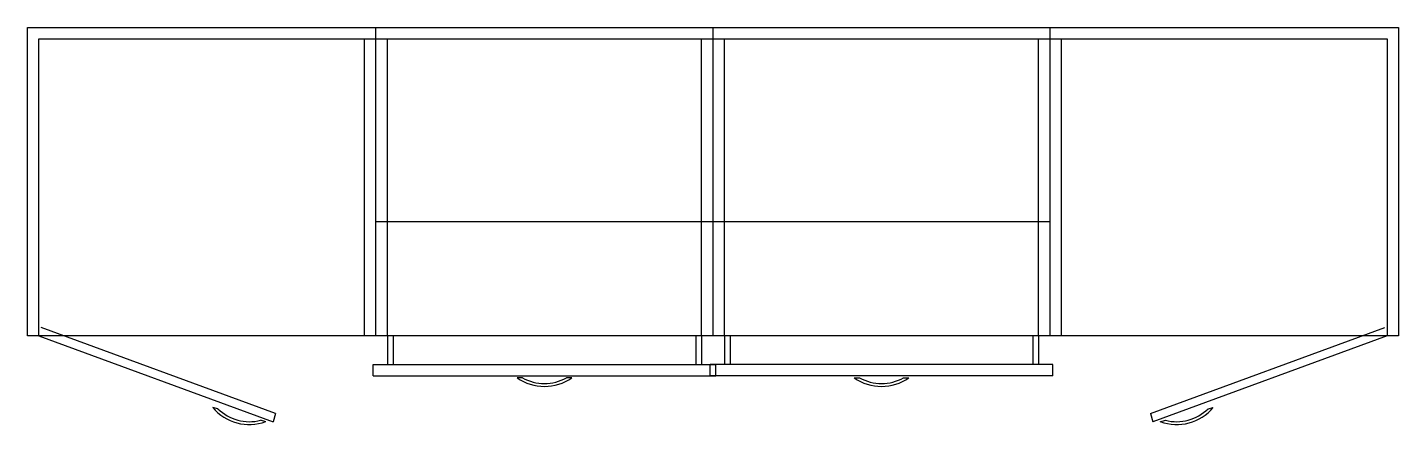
# Model space of a CAD drawing. Header units: inches. Extents: x 1406 to 6870, y 1476 to 2468.
# Drawn here: x 1406.407 to 1408.807, y 2466.916 to 2467.612 of the extents above.
import ezdxf

# ---------------------------------------------------------------- set-up
doc = ezdxf.new("R2010")
doc.units = ezdxf.units.IN
doc.header["$MEASUREMENT"] = 0
doc.layers.add('camera doppia', color=2, linetype='Continuous')

msp = doc.modelspace()

# ---------------------------------------------------------------- linework, layer by layer
at = {"layer": 'camera doppia'}
for p, q in [((1406.4072, 2467.6115), (1408.8072, 2467.6115)), ((1406.4072, 2467.0715), (1406.4072, 2467.6115)), ((1407.0172, 2467.0715), (1407.0172, 2467.6115)), ((1407.6072, 2467.0715), (1407.6072, 2467.6115)), ((1408.1972, 2467.0715), (1408.1972, 2467.6115)), ((1408.8072, 2467.6115), (1408.8072, 2467.0715)), ((1406.4272, 2467.5915), (1408.7872, 2467.5915)), ((1406.4272, 2467.0715), (1406.4272, 2467.5915)), ((1406.9972, 2467.0715), (1406.9972, 2467.5915)), ((1407.0372, 2467.0715), (1407.0372, 2467.5915)), ((1407.5872, 2467.0715), (1407.5872, 2467.5915)), ((1407.6272, 2467.0715), (1407.6272, 2467.5915)), ((1408.1772, 2467.0715), (1408.1772, 2467.5915)), ((1408.2172, 2467.0715), (1408.2172, 2467.5915)), ((1408.7872, 2467.5915), (1408.7872, 2467.0715)), ((1408.1972, 2467.2715), (1407.0172, 2467.2715)), ((1407.0172, 2467.0715), (1407.0172, 2467.2715)), ((1408.1972, 2467.0715), (1408.1972, 2467.2715)), ((1406.8413, 2466.9359), (1406.4311, 2467.086)), ((1408.3731, 2466.9359), (1408.7833, 2467.086)), ((1408.8072, 2467.0715), (1406.4072, 2467.0715)), ((1406.4272, 2467.0715), (1406.8374, 2466.9214)), ((1407.0372, 2467.0715), (1407.0372, 2467.0216)), ((1407.0472, 2467.0715), (1407.0472, 2467.0216)), ((1407.5772, 2467.0715), (1407.5772, 2467.0216)), ((1407.5872, 2467.0715), (1407.5872, 2467.0216)), ((1407.6272, 2467.0715), (1407.6272, 2467.0216)), ((1407.6372, 2467.0715), (1407.6372, 2467.0216)), ((1408.1672, 2467.0715), (1408.1672, 2467.0216)), ((1408.1772, 2467.0715), (1408.1772, 2467.0216)), ((1408.7872, 2467.0715), (1408.377, 2466.9214)), ((1407.0122, 2467.0216), (1407.6122, 2467.0216)), ((1407.0122, 2467.0016), (1407.0122, 2467.0216)), ((1408.2022, 2467.0216), (1407.6022, 2467.0216)), ((1407.6022, 2467.0016), (1407.6022, 2467.0216)), ((1407.6122, 2467.0016), (1407.6122, 2467.0216)), ((1408.2022, 2467.0016), (1408.2022, 2467.0216)), ((1407.0122, 2467.0016), (1407.6122, 2467.0016)), ((1407.2735, 2466.9983), (1407.2642, 2466.9983)), ((1407.3602, 2466.9983), (1407.3509, 2466.9983)), ((1408.2022, 2467.0016), (1407.6022, 2467.0016)), ((1407.8542, 2466.9983), (1407.8635, 2466.9983)), ((1407.9409, 2466.9983), (1407.9502, 2466.9983)), ((1406.7406, 2466.9439), (1406.7316, 2466.9463)), ((1408.4738, 2466.9439), (1408.4828, 2466.9463)), ((1406.8243, 2466.9214), (1406.8153, 2466.9238)), ((1406.8413, 2466.9359), (1406.8374, 2466.9214)), ((1408.3731, 2466.9359), (1408.377, 2466.9214)), ((1408.3901, 2466.9214), (1408.3991, 2466.9238))]:
    msp.add_line(p, q, dxfattribs=at)
for centre, radius, start, end in [((1407.3122, 2467.0665), 0.0834, 234.8756, 305.1244), ((1407.3122, 2467.0665), 0.0784, 240.4644, 299.5356), ((1407.9022, 2467.0665), 0.0834, 234.8756, 305.1244), ((1407.9022, 2467.0665), 0.0784, 240.4644, 299.5356), ((1406.7956, 2466.9998), 0.0834, 219.8756, 290.1244), ((1406.7956, 2466.9998), 0.0784, 225.4644, 284.5356), ((1408.4188, 2466.9998), 0.0834, 249.8756, 320.1244), ((1408.4188, 2466.9998), 0.0784, 255.4644, 314.5356)]:
    msp.add_arc(centre, radius, start, end, dxfattribs=at)

doc.saveas('drawing.dxf')
